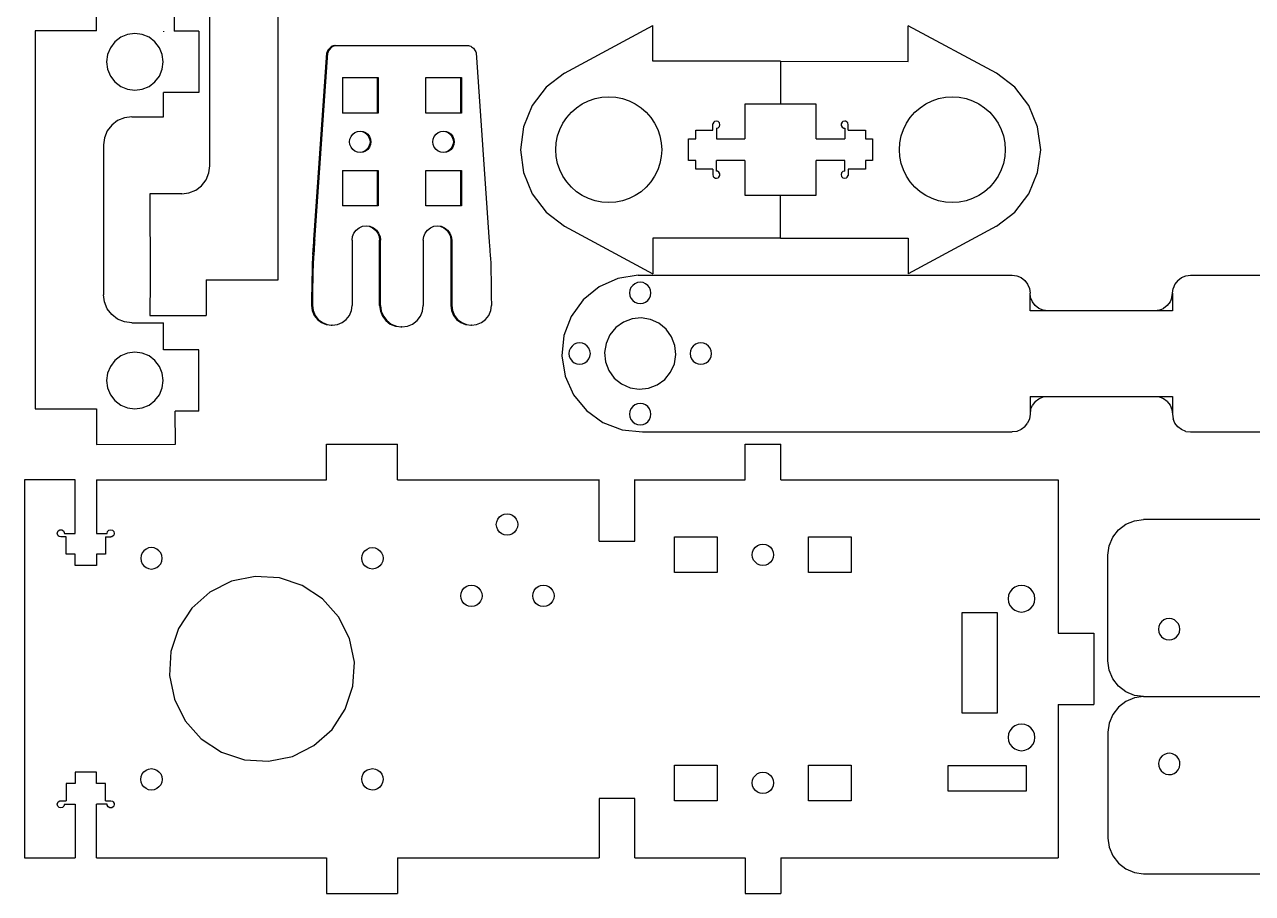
# Model space of a CAD drawing. Extents: x -275 to 319, y -186 to 206.
# Drawn here: x -274.1 to -101.9, y -182.3 to -60.5 of the extents above; entities that cross this region are included whole.
import ezdxf

# ---------------------------------------------------------------- set-up
doc = ezdxf.new("R2010")
doc.units = 0
doc.layers.get('0').update_dxf_attribs({"linetype": 'CONTINUOUS'})

msp = doc.modelspace()

# ---------------------------------------------------------------- linework, layer by layer
for p, q in [((-238.54, -96.25), (-238.55, -43.25)), ((-264.06, -61.34), (-264.06, -56.34)), ((-253.16, -56.34), (-253.16, -61.38)), ((-248.14, -80.25), (-248.15, -59.25)), ((-264.06, -61.34), (-272.66, -61.34)), ((-272.66, -61.34), (-272.66, -114.34)), ((-259.69, -61.84), (-260.65, -62.24)), ((-258.66, -61.71), (-259.69, -61.84)), ((-257.63, -61.84), (-258.66, -61.71)), ((-256.67, -62.24), (-257.63, -61.84)), ((-254.66, -61.38), (-254.66, -61.47)), ((-249.67, -61.38), (-253.16, -61.38)), ((-249.67, -61.38), (-249.67, -69.98)), ((-198.37, -67.27), (-186, -60.6)), ((-186, -65.6), (-186, -60.6)), ((-150.15, -65.61), (-150.15, -60.61)), ((-137.77, -67.27), (-150.15, -60.61)), ((-262.1, -63.7), (-262.5, -64.65)), ((-261.47, -62.87), (-262.1, -63.7)), ((-260.65, -62.24), (-261.47, -62.87)), ((-255.85, -62.87), (-256.67, -62.24)), ((-255.22, -63.7), (-255.85, -62.87)), ((-254.82, -64.65), (-255.22, -63.7)), ((-231.23, -63.65), (-231.55, -63.99)), ((-231.1, -63.65), (-231.42, -63.99)), ((-231.1, -63.57), (-231.23, -63.65)), ((-231.23, -63.65), (-231.1, -63.65)), ((-230.97, -63.5), (-231.1, -63.57)), ((-230.97, -63.57), (-231.1, -63.65)), ((-231.1, -63.57), (-230.97, -63.57)), ((-230.82, -63.45), (-230.97, -63.5)), ((-230.84, -63.5), (-230.97, -63.57)), ((-230.97, -63.5), (-230.84, -63.5)), ((-230.69, -63.45), (-230.84, -63.5)), ((-230.67, -63.41), (-230.82, -63.45)), ((-230.82, -63.45), (-230.69, -63.45)), ((-230.54, -63.41), (-230.69, -63.45)), ((-230.67, -63.41), (-230.54, -63.41)), ((-230.54, -63.41), (-211.85, -63.41)), ((-211.85, -63.41), (-211.7, -63.45)), ((-211.7, -63.45), (-211.55, -63.5)), ((-211.55, -63.5), (-211.42, -63.57)), ((-211.42, -63.57), (-211.29, -63.65)), ((-211.29, -63.65), (-211.17, -63.75)), ((-262.5, -64.65), (-262.63, -65.68)), ((-254.68, -65.68), (-254.82, -64.65)), ((-233.54, -90.66), (-231.73, -64.41)), ((-233.41, -90.66), (-231.6, -64.41)), ((-231.68, -64.27), (-231.73, -64.41)), ((-231.73, -64.41), (-231.6, -64.41)), ((-231.62, -64.12), (-231.68, -64.27)), ((-231.68, -64.27), (-231.55, -64.27)), ((-231.55, -63.99), (-231.62, -64.12)), ((-231.62, -64.12), (-231.49, -64.12)), ((-231.55, -64.27), (-231.6, -64.41)), ((-231.55, -63.99), (-231.42, -63.99)), ((-231.49, -64.12), (-231.55, -64.27)), ((-231.42, -63.99), (-231.49, -64.12)), ((-211.17, -63.75), (-210.9, -64.12)), ((-210.9, -64.12), (-210.84, -64.27)), ((-210.84, -64.27), (-210.79, -64.41)), ((-210.79, -64.41), (-208.95, -90.92)), ((-262.63, -65.68), (-262.5, -66.71)), ((-262.5, -66.71), (-262.1, -67.67)), ((-255.22, -67.67), (-254.82, -66.71)), ((-254.82, -66.71), (-254.68, -65.68)), ((-168.07, -65.6), (-186, -65.6)), ((-168.07, -65.6), (-150.15, -65.61)), ((-168.07, -65.6), (-168.07, -71.6)), ((-262.1, -67.67), (-261.47, -68.49)), ((-261.47, -68.49), (-260.65, -69.13)), ((-256.67, -69.13), (-255.85, -68.49)), ((-255.85, -68.49), (-255.22, -67.67)), ((-229.54, -67.9), (-229.54, -72.9)), ((-229.54, -67.9), (-224.67, -67.9)), ((-224.67, -67.9), (-224.67, -72.9)), ((-224.67, -67.9), (-224.54, -67.9)), ((-224.54, -67.9), (-224.54, -72.9)), ((-217.85, -72.9), (-217.85, -67.9)), ((-217.85, -67.9), (-212.98, -67.9)), ((-212.98, -67.9), (-212.98, -72.9)), ((-212.98, -67.9), (-212.85, -67.9)), ((-212.85, -67.9), (-212.85, -72.9)), ((-198.37, -67.27), (-200.94, -69.24)), ((-135.2, -69.24), (-137.77, -67.27)), ((-260.65, -69.13), (-259.69, -69.52)), ((-259.69, -69.52), (-258.66, -69.66)), ((-258.66, -69.66), (-257.63, -69.52)), ((-257.63, -69.52), (-256.67, -69.13)), ((-254.66, -73.39), (-254.66, -69.98)), ((-249.67, -69.98), (-254.66, -69.98)), ((-200.94, -69.24), (-202.91, -71.8)), ((-193.14, -70.64), (-192.17, -70.58)), ((-192.17, -70.58), (-191.2, -70.64)), ((-144.94, -70.64), (-143.97, -70.58)), ((-143.97, -70.58), (-143, -70.64)), ((-133.23, -71.8), (-135.2, -69.24)), ((-202.91, -71.8), (-204.15, -74.8)), ((-197.42, -72.75), (-196.69, -72.11)), ((-196.69, -72.11), (-195.89, -71.57)), ((-195.89, -71.57), (-195.02, -71.14)), ((-195.02, -71.14), (-194.1, -70.83)), ((-194.1, -70.83), (-193.14, -70.64)), ((-191.2, -70.64), (-190.25, -70.83)), ((-190.25, -70.83), (-189.33, -71.14)), ((-189.33, -71.14), (-188.46, -71.57)), ((-188.46, -71.57), (-187.65, -72.11)), ((-187.65, -72.11), (-186.92, -72.75)), ((-173.07, -71.6), (-173.07, -76.5)), ((-168.07, -71.6), (-173.07, -71.6)), ((-163.07, -71.6), (-168.07, -71.6)), ((-163.07, -76.5), (-163.07, -71.6)), ((-149.22, -72.75), (-148.49, -72.11)), ((-148.49, -72.11), (-147.69, -71.57)), ((-147.69, -71.57), (-146.82, -71.14)), ((-146.82, -71.14), (-145.9, -70.83)), ((-145.9, -70.83), (-144.94, -70.64)), ((-143, -70.64), (-142.05, -70.83)), ((-142.05, -70.83), (-141.13, -71.14)), ((-141.13, -71.14), (-140.26, -71.57)), ((-140.26, -71.57), (-139.45, -72.11)), ((-139.45, -72.11), (-138.72, -72.75)), ((-132, -74.8), (-133.23, -71.8)), ((-261.09, -73.92), (-261.9, -74.55)), ((-260.13, -73.52), (-261.09, -73.92)), ((-259.11, -73.39), (-260.13, -73.52)), ((-259.11, -73.39), (-254.66, -73.39)), ((-224.67, -72.9), (-229.54, -72.9)), ((-224.54, -72.9), (-224.67, -72.9)), ((-212.98, -72.9), (-217.85, -72.9)), ((-212.85, -72.9), (-212.98, -72.9)), ((-198.61, -74.29), (-198.07, -73.48)), ((-198.07, -73.48), (-197.42, -72.75)), ((-186.92, -72.75), (-186.28, -73.48)), ((-186.28, -73.48), (-185.74, -74.29)), ((-177.32, -74.07), (-177.43, -74.15)), ((-177.07, -74), (-177.32, -74.07)), ((-176.82, -74.07), (-177.07, -74)), ((-176.64, -74.25), (-176.82, -74.07)), ((-159.32, -74.07), (-159.43, -74.15)), ((-159.07, -74), (-159.32, -74.07)), ((-158.94, -74.02), (-159.07, -74)), ((-158.72, -74.15), (-158.94, -74.02)), ((-150.41, -74.29), (-149.87, -73.48)), ((-149.87, -73.48), (-149.22, -72.75)), ((-138.72, -72.75), (-138.08, -73.48)), ((-138.08, -73.48), (-137.54, -74.29)), ((-262.53, -75.36), (-262.93, -76.32)), ((-261.9, -74.55), (-262.53, -75.36)), ((-228.1, -75.84), (-227.79, -75.6)), ((-227.79, -75.6), (-227.43, -75.45)), ((-227.43, -75.45), (-227.04, -75.4)), ((-227.04, -75.4), (-226.79, -75.45)), ((-226.79, -75.45), (-226.42, -75.6)), ((-226.79, -75.45), (-226.65, -75.45)), ((-226.65, -75.45), (-226.29, -75.6)), ((-226.42, -75.6), (-226.11, -75.84)), ((-226.29, -75.6), (-225.98, -75.84)), ((-216.41, -75.84), (-216.1, -75.6)), ((-216.1, -75.6), (-215.73, -75.45)), ((-215.73, -75.45), (-215.35, -75.4)), ((-215.35, -75.4), (-215.09, -75.45)), ((-215.09, -75.45), (-214.73, -75.6)), ((-215.09, -75.45), (-214.96, -75.45)), ((-214.96, -75.45), (-214.6, -75.6)), ((-214.73, -75.6), (-214.42, -75.84)), ((-214.6, -75.6), (-214.29, -75.84)), ((-204.15, -74.8), (-204.57, -78)), ((-199.35, -76.08), (-199.03, -75.16)), ((-199.03, -75.16), (-198.61, -74.29)), ((-185.74, -74.29), (-185.31, -75.16)), ((-185.31, -75.16), (-185, -76.08)), ((-179.97, -75.25), (-177.57, -75.25)), ((-179.97, -76.5), (-179.97, -75.25)), ((-177.57, -75.25), (-177.56, -74.38)), ((-177.43, -74.15), (-177.56, -74.38)), ((-177.07, -75), (-176.82, -74.94)), ((-177.07, -75), (-177.07, -76.5)), ((-176.82, -74.94), (-176.64, -74.75)), ((-176.57, -74.5), (-176.64, -74.25)), ((-176.64, -74.75), (-176.57, -74.5)), ((-159.43, -74.15), (-159.56, -74.38)), ((-159.56, -74.38), (-159.56, -74.63)), ((-159.56, -74.63), (-159.43, -74.86)), ((-159.43, -74.86), (-159.2, -74.99)), ((-159.2, -74.99), (-159.07, -75)), ((-159.07, -75), (-159.07, -76.5)), ((-158.64, -74.25), (-158.72, -74.15)), ((-158.57, -74.5), (-158.64, -74.25)), ((-158.57, -75.25), (-158.57, -74.5)), ((-158.57, -75.25), (-156.17, -75.25)), ((-156.17, -75.25), (-156.17, -76.5)), ((-151.15, -76.08), (-150.83, -75.16)), ((-150.83, -75.16), (-150.41, -74.29)), ((-137.54, -74.29), (-137.11, -75.16)), ((-137.11, -75.16), (-136.8, -76.08)), ((-131.57, -78), (-132, -74.8)), ((-262.93, -76.32), (-263.06, -77.34)), ((-263.06, -77.34), (-263.06, -98.34)), ((-228.54, -76.9), (-228.49, -76.51)), ((-228.49, -77.29), (-228.54, -76.9)), ((-228.49, -76.51), (-228.34, -76.15)), ((-228.34, -77.65), (-228.49, -77.29)), ((-228.34, -76.15), (-228.1, -75.84)), ((-226.11, -75.84), (-225.87, -76.15)), ((-225.98, -75.84), (-225.74, -76.15)), ((-225.87, -76.15), (-225.73, -76.51)), ((-225.73, -77.29), (-225.87, -77.65)), ((-225.74, -76.15), (-225.59, -76.51)), ((-225.59, -77.29), (-225.74, -77.65)), ((-225.73, -76.51), (-225.67, -76.9)), ((-225.67, -76.9), (-225.73, -77.29)), ((-225.59, -76.51), (-225.54, -76.9)), ((-225.54, -76.9), (-225.59, -77.29)), ((-216.85, -76.9), (-216.8, -76.51)), ((-216.8, -77.29), (-216.85, -76.9)), ((-216.8, -76.51), (-216.65, -76.15)), ((-216.65, -77.65), (-216.8, -77.29)), ((-216.65, -76.15), (-216.41, -75.84)), ((-214.42, -75.84), (-214.18, -76.15)), ((-214.29, -75.84), (-214.05, -76.15)), ((-214.18, -76.15), (-214.03, -76.51)), ((-214.03, -77.29), (-214.18, -77.65)), ((-214.05, -76.15), (-213.9, -76.51)), ((-213.9, -77.29), (-214.05, -77.65)), ((-214.03, -76.51), (-213.98, -76.9)), ((-213.98, -76.9), (-214.03, -77.29)), ((-213.9, -76.51), (-213.85, -76.9)), ((-213.85, -76.9), (-213.9, -77.29)), ((-199.6, -78), (-199.54, -77.04)), ((-199.54, -77.04), (-199.35, -76.08)), ((-185, -76.08), (-184.81, -77.04)), ((-184.81, -77.04), (-184.75, -78)), ((-180.97, -76.5), (-179.97, -76.5)), ((-180.97, -79.5), (-180.97, -76.5)), ((-177.07, -76.5), (-173.07, -76.5)), ((-163.07, -76.5), (-159.07, -76.5)), ((-156.17, -76.5), (-155.17, -76.5)), ((-155.17, -76.5), (-155.17, -79.5)), ((-151.4, -78), (-151.34, -77.04)), ((-151.34, -77.04), (-151.15, -76.08)), ((-136.8, -76.08), (-136.61, -77.04)), ((-136.61, -77.04), (-136.55, -78)), ((-228.1, -77.96), (-228.34, -77.65)), ((-227.79, -78.2), (-228.1, -77.96)), ((-227.43, -78.35), (-227.79, -78.2)), ((-227.04, -78.4), (-227.43, -78.35)), ((-226.79, -78.35), (-227.04, -78.4)), ((-226.42, -78.2), (-226.79, -78.35)), ((-226.65, -78.35), (-226.79, -78.35)), ((-226.29, -78.2), (-226.65, -78.35)), ((-226.11, -77.96), (-226.42, -78.2)), ((-225.98, -77.96), (-226.29, -78.2)), ((-225.87, -77.65), (-226.11, -77.96)), ((-225.74, -77.65), (-225.98, -77.96)), ((-216.41, -77.96), (-216.65, -77.65)), ((-216.1, -78.2), (-216.41, -77.96)), ((-215.73, -78.35), (-216.1, -78.2)), ((-215.35, -78.4), (-215.73, -78.35)), ((-215.09, -78.35), (-215.35, -78.4)), ((-214.73, -78.2), (-215.09, -78.35)), ((-214.96, -78.35), (-215.09, -78.35)), ((-214.6, -78.2), (-214.96, -78.35)), ((-214.42, -77.96), (-214.73, -78.2)), ((-214.29, -77.96), (-214.6, -78.2)), ((-214.18, -77.65), (-214.42, -77.96)), ((-214.05, -77.65), (-214.29, -77.96)), ((-204.57, -78), (-204.15, -81.21)), ((-199.54, -78.97), (-199.6, -78)), ((-199.35, -79.93), (-199.54, -78.97)), ((-184.81, -78.97), (-185, -79.93)), ((-184.75, -78), (-184.81, -78.97)), ((-151.34, -78.97), (-151.4, -78)), ((-151.15, -79.93), (-151.34, -78.97)), ((-136.61, -78.97), (-136.8, -79.93)), ((-136.55, -78), (-136.61, -78.97)), ((-132, -81.21), (-131.57, -78)), ((-248.28, -81.27), (-248.14, -80.25)), ((-229.54, -80.9), (-229.54, -85.9)), ((-229.54, -80.9), (-224.67, -80.9)), ((-224.67, -80.9), (-224.67, -85.9)), ((-224.67, -80.9), (-224.54, -80.9)), ((-224.54, -80.9), (-224.54, -85.9)), ((-217.85, -85.9), (-217.85, -80.9)), ((-217.85, -80.9), (-212.98, -80.9)), ((-212.98, -80.9), (-212.98, -85.9)), ((-212.98, -80.9), (-212.85, -80.9)), ((-212.85, -80.9), (-212.85, -85.9)), ((-199.03, -80.85), (-199.35, -79.93)), ((-198.61, -81.72), (-199.03, -80.85)), ((-185.31, -80.85), (-185.74, -81.72)), ((-185, -79.93), (-185.31, -80.85)), ((-179.97, -79.5), (-180.97, -79.5)), ((-179.97, -80.75), (-179.97, -79.5)), ((-177.57, -80.75), (-179.97, -80.75)), ((-177.57, -80.75), (-177.57, -81.5)), ((-173.07, -79.5), (-177.07, -79.5)), ((-177.07, -81), (-177.07, -79.5)), ((-173.07, -79.5), (-173.07, -84.4)), ((-163.07, -84.4), (-163.07, -79.5)), ((-159.07, -79.5), (-163.07, -79.5)), ((-159.07, -81), (-159.07, -79.5)), ((-158.57, -80.75), (-158.59, -81.63)), ((-156.17, -80.75), (-158.57, -80.75)), ((-155.17, -79.5), (-156.17, -79.5)), ((-156.17, -79.5), (-156.17, -80.75)), ((-150.83, -80.85), (-151.15, -79.93)), ((-150.41, -81.72), (-150.83, -80.85)), ((-137.11, -80.85), (-137.54, -81.72)), ((-136.8, -79.93), (-137.11, -80.85)), ((-249.3, -83.05), (-248.67, -82.23)), ((-248.67, -82.23), (-248.28, -81.27)), ((-204.15, -81.21), (-202.91, -84.2)), ((-198.07, -82.53), (-198.61, -81.72)), ((-197.42, -83.26), (-198.07, -82.53)), ((-186.28, -82.53), (-186.92, -83.26)), ((-185.74, -81.72), (-186.28, -82.53)), ((-177.57, -81.5), (-177.51, -81.75)), ((-177.51, -81.75), (-177.43, -81.86)), ((-177.43, -81.86), (-177.2, -81.99)), ((-177.2, -81.99), (-177.07, -82)), ((-176.94, -81.02), (-177.07, -81)), ((-177.07, -82), (-176.82, -81.94)), ((-176.72, -81.15), (-176.94, -81.02)), ((-176.82, -81.94), (-176.72, -81.86)), ((-176.59, -81.38), (-176.72, -81.15)), ((-176.72, -81.86), (-176.59, -81.63)), ((-176.59, -81.63), (-176.59, -81.38)), ((-159.51, -81.25), (-159.57, -81.5)), ((-159.57, -81.5), (-159.51, -81.75)), ((-159.32, -81.07), (-159.51, -81.25)), ((-159.51, -81.75), (-159.32, -81.94)), ((-159.07, -81), (-159.32, -81.07)), ((-159.32, -81.94), (-159.07, -82)), ((-159.07, -82), (-158.82, -81.94)), ((-158.82, -81.94), (-158.72, -81.86)), ((-158.72, -81.86), (-158.59, -81.63)), ((-149.87, -82.53), (-150.41, -81.72)), ((-149.22, -83.26), (-149.87, -82.53)), ((-138.08, -82.53), (-138.72, -83.26)), ((-137.54, -81.72), (-138.08, -82.53)), ((-133.23, -84.2), (-132, -81.21)), ((-252.09, -84.2), (-256.55, -84.2)), ((-256.55, -84.2), (-256.54, -96.2)), ((-252.09, -84.2), (-251.07, -84.07)), ((-251.07, -84.07), (-250.12, -83.67)), ((-250.12, -83.67), (-249.3, -83.05)), ((-202.91, -84.2), (-200.94, -86.77)), ((-196.69, -83.9), (-197.42, -83.26)), ((-195.89, -84.44), (-196.69, -83.9)), ((-187.65, -83.9), (-188.46, -84.44)), ((-186.92, -83.26), (-187.65, -83.9)), ((-173.07, -84.4), (-168.07, -84.4)), ((-168.07, -90.4), (-168.07, -84.4)), ((-168.07, -84.4), (-163.07, -84.4)), ((-148.49, -83.9), (-149.22, -83.26)), ((-147.69, -84.44), (-148.49, -83.9)), ((-139.45, -83.9), (-140.26, -84.44)), ((-138.72, -83.26), (-139.45, -83.9)), ((-135.2, -86.77), (-133.23, -84.2)), ((-224.67, -85.9), (-229.54, -85.9)), ((-224.54, -85.9), (-224.67, -85.9)), ((-212.98, -85.9), (-217.85, -85.9)), ((-212.85, -85.9), (-212.98, -85.9)), ((-195.02, -84.87), (-195.89, -84.44)), ((-194.1, -85.18), (-195.02, -84.87)), ((-193.14, -85.37), (-194.1, -85.18)), ((-192.17, -85.43), (-193.14, -85.37)), ((-191.2, -85.37), (-192.17, -85.43)), ((-190.25, -85.18), (-191.2, -85.37)), ((-189.33, -84.87), (-190.25, -85.18)), ((-188.46, -84.44), (-189.33, -84.87)), ((-146.82, -84.87), (-147.69, -84.44)), ((-145.9, -85.18), (-146.82, -84.87)), ((-144.94, -85.37), (-145.9, -85.18)), ((-143.97, -85.43), (-144.94, -85.37)), ((-143, -85.37), (-143.97, -85.43)), ((-142.05, -85.18), (-143, -85.37)), ((-141.13, -84.87), (-142.05, -85.18)), ((-140.26, -84.44), (-141.13, -84.87)), ((-200.94, -86.77), (-198.37, -88.74)), ((-137.77, -88.74), (-135.2, -86.77)), ((-227.93, -89.69), (-227.61, -89.27)), ((-227.61, -89.27), (-227.19, -88.95)), ((-227.19, -88.95), (-226.71, -88.75)), ((-226.71, -88.75), (-226.19, -88.69)), ((-226.19, -88.69), (-225.81, -88.75)), ((-225.81, -88.75), (-225.32, -88.95)), ((-225.81, -88.75), (-225.68, -88.75)), ((-225.68, -88.75), (-225.19, -88.95)), ((-225.32, -88.95), (-224.91, -89.27)), ((-225.19, -88.95), (-224.78, -89.27)), ((-224.91, -89.27), (-224.59, -89.69)), ((-224.78, -89.27), (-224.46, -89.69)), ((-217.93, -89.69), (-217.61, -89.27)), ((-217.61, -89.27), (-217.2, -88.95)), ((-217.2, -88.95), (-216.71, -88.75)), ((-216.71, -88.75), (-216.2, -88.69)), ((-216.2, -88.69), (-215.81, -88.75)), ((-215.81, -88.75), (-215.33, -88.95)), ((-215.81, -88.75), (-215.68, -88.75)), ((-215.68, -88.75), (-215.2, -88.95)), ((-215.33, -88.95), (-214.91, -89.27)), ((-215.2, -88.95), (-214.78, -89.27)), ((-214.91, -89.27), (-214.6, -89.69)), ((-214.78, -89.27), (-214.47, -89.69)), ((-198.37, -88.74), (-186, -95.4)), ((-137.77, -88.74), (-150.15, -95.41)), ((-233.66, -92.04), (-233.57, -90.92)), ((-233.57, -90.92), (-233.54, -90.66)), ((-233.54, -90.66), (-233.41, -90.66)), ((-233.44, -90.92), (-233.53, -92.04)), ((-233.41, -90.66), (-233.44, -90.92)), ((-228.19, -90.69), (-228.12, -90.17)), ((-228.19, -90.69), (-228.19, -99.86)), ((-228.12, -90.17), (-227.93, -89.69)), ((-224.59, -89.69), (-224.39, -90.17)), ((-224.46, -89.69), (-224.26, -90.17)), ((-224.39, -90.17), (-224.32, -90.69)), ((-224.32, -99.86), (-224.32, -90.69)), ((-224.19, -90.69), (-224.32, -90.69)), ((-224.26, -90.17), (-224.19, -90.69)), ((-224.19, -99.86), (-224.19, -90.69)), ((-218.2, -90.69), (-218.13, -90.17)), ((-218.2, -90.69), (-218.2, -99.86)), ((-218.13, -90.17), (-217.93, -89.69)), ((-214.6, -89.69), (-214.4, -90.17)), ((-214.47, -89.69), (-214.27, -90.17)), ((-214.4, -90.17), (-214.33, -90.69)), ((-214.33, -90.69), (-214.33, -99.86)), ((-214.2, -90.69), (-214.33, -90.69)), ((-214.27, -90.17), (-214.2, -90.69)), ((-214.2, -90.69), (-214.2, -99.86)), ((-208.95, -90.92), (-208.86, -92.04)), ((-168.07, -90.4), (-186, -90.4)), ((-186, -90.4), (-186, -95.4)), ((-168.07, -90.4), (-150.15, -90.41)), ((-150.15, -90.41), (-150.15, -95.41)), ((-233.68, -92.72), (-233.73, -93.1)), ((-233.68, -92.72), (-233.66, -92.04)), ((-233.55, -92.72), (-233.68, -92.72)), ((-233.55, -92.72), (-233.6, -93.1)), ((-233.53, -92.04), (-233.55, -92.72)), ((-208.86, -92.04), (-208.81, -92.97)), ((-208.81, -92.97), (-208.79, -93.1)), ((-233.78, -94.13), (-233.81, -95.16)), ((-233.73, -93.1), (-233.78, -94.13)), ((-233.65, -94.13), (-233.68, -95.16)), ((-233.6, -93.1), (-233.65, -94.13)), ((-208.79, -93.1), (-208.74, -94.13)), ((-208.74, -94.13), (-208.71, -95.16)), ((-256.54, -96.25), (-256.55, -101.25)), ((-256.54, -96.2), (-256.54, -96.25)), ((-248.64, -96.25), (-248.65, -101.25)), ((-248.64, -96.25), (-238.54, -96.25)), ((-233.84, -96.23), (-233.85, -97.35)), ((-233.81, -95.16), (-233.84, -96.23)), ((-233.71, -96.23), (-233.72, -97.35)), ((-233.68, -95.16), (-233.71, -96.23)), ((-208.71, -95.16), (-208.68, -96.23)), ((-208.68, -96.23), (-208.67, -97.35)), ((-190.91, -96.06), (-193.53, -97.24)), ((-188.07, -95.61), (-190.91, -96.06)), ((-188.07, -95.61), (-135.57, -95.61)), ((-135.57, -95.61), (-134.93, -95.69)), ((-134.93, -95.69), (-134.32, -95.94)), ((-134.32, -95.94), (-133.81, -96.34)), ((-133.81, -96.34), (-133.41, -96.86)), ((-112.34, -96.34), (-112.74, -96.86)), ((-112.34, -96.34), (-111.82, -95.94)), ((-111.82, -95.94), (-111.22, -95.69)), ((-111.22, -95.69), (-110.57, -95.61)), ((-110.57, -95.61), (-98.07, -95.61)), ((-233.85, -97.35), (-233.86, -98.55)), ((-233.72, -97.35), (-233.73, -98.55)), ((-208.67, -97.35), (-208.66, -98.55)), ((-193.53, -97.24), (-195.76, -99.05)), ((-189.21, -97.71), (-189.26, -98.1)), ((-189.26, -98.1), (-189.21, -98.49)), ((-189.06, -97.35), (-189.21, -97.71)), ((-188.82, -97.04), (-189.06, -97.35)), ((-188.51, -96.8), (-188.82, -97.04)), ((-188.15, -96.65), (-188.51, -96.8)), ((-187.76, -96.6), (-188.15, -96.65)), ((-187.37, -96.65), (-187.76, -96.6)), ((-187.01, -96.8), (-187.37, -96.65)), ((-186.7, -97.04), (-187.01, -96.8)), ((-186.46, -97.35), (-186.7, -97.04)), ((-186.31, -97.71), (-186.46, -97.35)), ((-186.26, -98.1), (-186.31, -97.71)), ((-186.31, -98.49), (-186.26, -98.1)), ((-133.41, -96.86), (-133.16, -97.46)), ((-133.16, -97.46), (-133.07, -98.11)), ((-133.07, -100.61), (-133.07, -98.11)), ((-132.99, -98.75), (-133.07, -98.11)), ((-113.16, -98.75), (-113.07, -98.11)), ((-113.07, -98.11), (-112.99, -97.46)), ((-113.07, -98.11), (-113.07, -100.61)), ((-112.74, -96.86), (-112.99, -97.46)), ((-262.93, -99.36), (-263.06, -98.34)), ((-262.53, -100.31), (-262.93, -99.36)), ((-233.86, -98.55), (-233.87, -99.86)), ((-233.87, -99.86), (-233.78, -100.58)), ((-233.74, -99.86), (-233.87, -99.86)), ((-233.73, -98.55), (-233.74, -99.86)), ((-233.74, -99.86), (-233.65, -100.58)), ((-228.29, -100.58), (-228.19, -99.86)), ((-224.32, -99.86), (-224.22, -100.64)), ((-224.19, -99.86), (-224.32, -99.86)), ((-224.19, -99.86), (-224.09, -100.64)), ((-218.3, -100.64), (-218.2, -99.86)), ((-214.33, -99.86), (-214.23, -100.58)), ((-214.2, -99.86), (-214.33, -99.86)), ((-214.2, -99.86), (-214.1, -100.58)), ((-208.74, -100.58), (-208.65, -99.86)), ((-208.66, -98.55), (-208.65, -99.86)), ((-195.76, -99.05), (-197.44, -101.38)), ((-189.21, -98.49), (-189.06, -98.85)), ((-189.06, -98.85), (-188.82, -99.16)), ((-188.82, -99.16), (-188.51, -99.4)), ((-188.51, -99.4), (-188.15, -99.55)), ((-188.15, -99.55), (-187.76, -99.6)), ((-187.76, -99.6), (-187.37, -99.55)), ((-187.37, -99.55), (-187.01, -99.4)), ((-187.01, -99.4), (-186.7, -99.16)), ((-186.7, -99.16), (-186.46, -98.85)), ((-186.46, -98.85), (-186.31, -98.49)), ((-132.74, -99.36), (-132.99, -98.75)), ((-132.34, -99.87), (-132.74, -99.36)), ((-131.82, -100.27), (-132.34, -99.87)), ((-113.81, -99.87), (-114.32, -100.27)), ((-113.41, -99.36), (-113.81, -99.87)), ((-113.16, -98.75), (-113.41, -99.36)), ((-261.9, -101.13), (-262.53, -100.31)), ((-261.09, -101.76), (-261.9, -101.13)), ((-256.55, -101.25), (-248.65, -101.25)), ((-233.78, -100.58), (-233.5, -101.25)), ((-233.65, -100.58), (-233.37, -101.25)), ((-233.5, -101.25), (-233.06, -101.82)), ((-233.37, -101.25), (-232.93, -101.82)), ((-229.01, -101.82), (-228.56, -101.25)), ((-228.56, -101.25), (-228.29, -100.58)), ((-224.22, -100.64), (-223.92, -101.36)), ((-224.09, -100.64), (-223.79, -101.36)), ((-223.92, -101.36), (-223.45, -101.98)), ((-223.79, -101.36), (-223.32, -101.98)), ((-219.07, -101.98), (-218.6, -101.36)), ((-218.6, -101.36), (-218.3, -100.64)), ((-214.23, -100.58), (-213.96, -101.25)), ((-214.1, -100.58), (-213.83, -101.25)), ((-213.96, -101.25), (-213.52, -101.82)), ((-213.83, -101.25), (-213.39, -101.82)), ((-209.46, -101.82), (-209.02, -101.25)), ((-209.02, -101.25), (-208.74, -100.58)), ((-197.44, -101.38), (-198.46, -104.06)), ((-187.62, -101.6), (-188.91, -101.74)), ((-186.33, -101.81), (-187.62, -101.6)), ((-130.57, -100.61), (-133.07, -100.61)), ((-131.22, -100.52), (-131.82, -100.27)), ((-130.57, -100.61), (-131.22, -100.52)), ((-115.57, -100.61), (-130.57, -100.61)), ((-114.93, -100.52), (-115.57, -100.61)), ((-113.07, -100.61), (-115.57, -100.61)), ((-114.93, -100.52), (-114.32, -100.27)), ((-260.13, -102.15), (-261.09, -101.76)), ((-259.11, -102.29), (-260.13, -102.15)), ((-259.11, -102.29), (-254.66, -102.29)), ((-254.67, -106.08), (-254.66, -102.29)), ((-233.06, -101.82), (-232.48, -102.26)), ((-232.93, -101.82), (-232.35, -102.26)), ((-232.48, -102.26), (-231.82, -102.54)), ((-232.35, -102.26), (-231.68, -102.54)), ((-231.82, -102.54), (-231.68, -102.54)), ((-231.68, -102.54), (-231.1, -102.63)), ((-231.1, -102.63), (-231.03, -102.62)), ((-230.97, -102.63), (-231.03, -102.62)), ((-230.97, -102.63), (-230.25, -102.54)), ((-230.25, -102.54), (-229.58, -102.26)), ((-229.58, -102.26), (-229.01, -101.82)), ((-223.45, -101.98), (-222.83, -102.46)), ((-223.32, -101.98), (-222.69, -102.46)), ((-222.83, -102.46), (-222.1, -102.76)), ((-222.69, -102.46), (-221.97, -102.76)), ((-222.1, -102.76), (-221.97, -102.76)), ((-221.97, -102.76), (-221.33, -102.86)), ((-221.33, -102.86), (-221.26, -102.85)), ((-221.2, -102.86), (-221.26, -102.85)), ((-221.2, -102.86), (-220.42, -102.76)), ((-220.42, -102.76), (-219.7, -102.46)), ((-219.7, -102.46), (-219.07, -101.98)), ((-213.52, -101.82), (-212.94, -102.26)), ((-213.39, -101.82), (-212.81, -102.26)), ((-212.94, -102.26), (-212.27, -102.54)), ((-212.81, -102.26), (-212.14, -102.54)), ((-212.27, -102.54), (-212.14, -102.54)), ((-212.14, -102.54), (-211.55, -102.63)), ((-211.55, -102.63), (-211.49, -102.63)), ((-211.42, -102.63), (-211.49, -102.63)), ((-211.42, -102.63), (-210.71, -102.54)), ((-210.71, -102.54), (-210.04, -102.26)), ((-210.04, -102.26), (-209.46, -101.82)), ((-191.19, -102.96), (-192.02, -103.98)), ((-190.13, -102.2), (-191.19, -102.96)), ((-188.91, -101.74), (-190.13, -102.2)), ((-185.14, -102.34), (-186.33, -101.81)), ((-184.12, -103.17), (-185.14, -102.34)), ((-183.36, -104.23), (-184.12, -103.17)), ((-198.46, -104.06), (-198.76, -106.91)), ((-192.02, -103.98), (-192.55, -105.17)), ((-182.9, -105.45), (-183.36, -104.23)), ((-259.69, -106.54), (-260.65, -106.94)), ((-258.66, -106.41), (-259.69, -106.54)), ((-257.63, -106.54), (-258.66, -106.41)), ((-256.67, -106.94), (-257.63, -106.54)), ((-249.67, -106.08), (-254.67, -106.08)), ((-249.67, -114.68), (-249.67, -106.08)), ((-197.71, -106.21), (-197.76, -106.6)), ((-197.76, -106.6), (-197.71, -106.99)), ((-197.56, -105.85), (-197.71, -106.21)), ((-197.32, -105.54), (-197.56, -105.85)), ((-197.01, -105.3), (-197.32, -105.54)), ((-196.65, -105.15), (-197.01, -105.3)), ((-196.26, -105.1), (-196.65, -105.15)), ((-195.87, -105.15), (-196.26, -105.1)), ((-195.51, -105.3), (-195.87, -105.15)), ((-195.2, -105.54), (-195.51, -105.3)), ((-194.96, -105.85), (-195.2, -105.54)), ((-194.81, -106.21), (-194.96, -105.85)), ((-194.76, -106.6), (-194.81, -106.21)), ((-194.81, -106.99), (-194.76, -106.6)), ((-192.55, -105.17), (-192.76, -106.46)), ((-192.76, -106.46), (-192.63, -107.76)), ((-182.97, -108.03), (-182.76, -106.75)), ((-182.76, -106.75), (-182.9, -105.45)), ((-180.71, -106.21), (-180.76, -106.6)), ((-180.76, -106.6), (-180.71, -106.99)), ((-180.56, -105.85), (-180.71, -106.21)), ((-180.32, -105.54), (-180.56, -105.85)), ((-180.01, -105.3), (-180.32, -105.54)), ((-179.65, -105.15), (-180.01, -105.3)), ((-179.26, -105.1), (-179.65, -105.15)), ((-178.87, -105.15), (-179.26, -105.1)), ((-178.51, -105.3), (-178.87, -105.15)), ((-178.2, -105.54), (-178.51, -105.3)), ((-177.96, -105.85), (-178.2, -105.54)), ((-177.81, -106.21), (-177.96, -105.85)), ((-177.76, -106.6), (-177.81, -106.21)), ((-177.81, -106.99), (-177.76, -106.6)), ((-262.1, -108.4), (-262.5, -109.35)), ((-261.47, -107.57), (-262.1, -108.4)), ((-260.65, -106.94), (-261.47, -107.57)), ((-255.85, -107.57), (-256.67, -106.94)), ((-255.22, -108.4), (-255.85, -107.57)), ((-254.82, -109.35), (-255.22, -108.4)), ((-198.76, -106.91), (-198.3, -109.75)), ((-197.71, -106.99), (-197.56, -107.35)), ((-197.56, -107.35), (-197.32, -107.66)), ((-197.32, -107.66), (-197.01, -107.9)), ((-197.01, -107.9), (-196.65, -108.05)), ((-196.65, -108.05), (-196.26, -108.1)), ((-196.26, -108.1), (-195.87, -108.05)), ((-195.87, -108.05), (-195.51, -107.9)), ((-195.51, -107.9), (-195.2, -107.66)), ((-195.2, -107.66), (-194.96, -107.35)), ((-194.96, -107.35), (-194.81, -106.99)), ((-192.63, -107.76), (-192.16, -108.97)), ((-183.5, -109.22), (-182.97, -108.03)), ((-180.71, -106.99), (-180.56, -107.35)), ((-180.56, -107.35), (-180.32, -107.66)), ((-180.32, -107.66), (-180.01, -107.9)), ((-180.01, -107.9), (-179.65, -108.05)), ((-179.65, -108.05), (-179.26, -108.1)), ((-179.26, -108.1), (-178.87, -108.05)), ((-178.87, -108.05), (-178.51, -107.9)), ((-178.51, -107.9), (-178.2, -107.66)), ((-178.2, -107.66), (-177.96, -107.35)), ((-177.96, -107.35), (-177.81, -106.99)), ((-262.5, -109.35), (-262.63, -110.38)), ((-254.68, -110.38), (-254.82, -109.35)), ((-198.3, -109.75), (-197.13, -112.37)), ((-192.16, -108.97), (-191.4, -110.03)), ((-191.4, -110.03), (-190.38, -110.86)), ((-185.39, -111), (-184.33, -110.24)), ((-184.33, -110.24), (-183.5, -109.22)), ((-262.63, -110.38), (-262.5, -111.41)), ((-262.5, -111.41), (-262.1, -112.37)), ((-255.22, -112.37), (-254.82, -111.41)), ((-254.82, -111.41), (-254.68, -110.38)), ((-190.38, -110.86), (-189.19, -111.39)), ((-189.19, -111.39), (-187.91, -111.6)), ((-187.91, -111.6), (-186.61, -111.47)), ((-186.61, -111.47), (-185.39, -111)), ((-262.1, -112.37), (-261.47, -113.19)), ((-261.47, -113.19), (-260.65, -113.83)), ((-256.67, -113.83), (-255.85, -113.19)), ((-255.85, -113.19), (-255.22, -112.37)), ((-197.13, -112.37), (-195.31, -114.6)), ((-188.15, -113.65), (-188.51, -113.8)), ((-187.76, -113.6), (-188.15, -113.65)), ((-187.37, -113.65), (-187.76, -113.6)), ((-187.01, -113.8), (-187.37, -113.65)), ((-133.07, -112.6), (-130.57, -112.6)), ((-133.07, -112.6), (-133.07, -115.1)), ((-132.34, -113.33), (-132.74, -113.85)), ((-132.34, -113.33), (-131.82, -112.93)), ((-131.82, -112.93), (-131.22, -112.68)), ((-131.22, -112.68), (-130.57, -112.6)), ((-130.57, -112.6), (-115.57, -112.6)), ((-115.57, -112.6), (-114.93, -112.68)), ((-115.57, -112.6), (-113.07, -112.6)), ((-114.32, -112.93), (-114.93, -112.68)), ((-113.81, -113.33), (-114.32, -112.93)), ((-113.81, -113.33), (-113.41, -113.85)), ((-113.07, -112.6), (-113.07, -115.1)), ((-272.66, -114.34), (-264.06, -114.34)), ((-264.06, -114.34), (-264.06, -119.34)), ((-260.65, -113.83), (-259.69, -114.22)), ((-259.69, -114.22), (-258.66, -114.36)), ((-258.66, -114.36), (-257.63, -114.22)), ((-257.63, -114.22), (-256.67, -113.83)), ((-249.67, -114.68), (-252.99, -114.68)), ((-252.98, -119.33), (-252.99, -114.68)), ((-195.31, -114.6), (-192.99, -116.28)), ((-189.21, -114.71), (-189.26, -115.1)), ((-189.26, -115.1), (-189.21, -115.49)), ((-189.06, -114.35), (-189.21, -114.71)), ((-188.82, -114.04), (-189.06, -114.35)), ((-188.51, -113.8), (-188.82, -114.04)), ((-186.7, -114.04), (-187.01, -113.8)), ((-186.46, -114.35), (-186.7, -114.04)), ((-186.31, -114.71), (-186.46, -114.35)), ((-186.26, -115.1), (-186.31, -114.71)), ((-186.31, -115.49), (-186.26, -115.1)), ((-133.07, -115.1), (-133.16, -115.74)), ((-132.99, -114.45), (-133.07, -115.1)), ((-132.99, -114.45), (-132.74, -113.85)), ((-113.41, -113.85), (-113.16, -114.45)), ((-113.16, -114.45), (-113.07, -115.1)), ((-113.07, -115.1), (-112.99, -115.74)), ((-192.99, -116.28), (-190.3, -117.3)), ((-189.21, -115.49), (-189.06, -115.85)), ((-189.06, -115.85), (-188.82, -116.16)), ((-188.82, -116.16), (-188.51, -116.4)), ((-188.51, -116.4), (-188.15, -116.55)), ((-188.15, -116.55), (-187.76, -116.6)), ((-187.76, -116.6), (-187.37, -116.55)), ((-187.37, -116.55), (-187.01, -116.4)), ((-187.01, -116.4), (-186.7, -116.16)), ((-186.7, -116.16), (-186.46, -115.85)), ((-186.46, -115.85), (-186.31, -115.49)), ((-133.81, -116.86), (-134.32, -117.26)), ((-133.81, -116.86), (-133.41, -116.35)), ((-133.16, -115.74), (-133.41, -116.35)), ((-112.74, -116.35), (-112.99, -115.74)), ((-112.34, -116.86), (-112.74, -116.35)), ((-111.82, -117.26), (-112.34, -116.86)), ((-190.3, -117.3), (-187.45, -117.6)), ((-187.45, -117.6), (-135.57, -117.6)), ((-134.93, -117.51), (-135.57, -117.6)), ((-134.32, -117.26), (-134.93, -117.51)), ((-111.22, -117.51), (-111.82, -117.26)), ((-111.22, -117.51), (-110.57, -117.6)), ((-110.57, -117.6), (-97.45, -117.6)), ((-264.06, -119.34), (-252.98, -119.33)), ((-231.8, -119.32), (-221.8, -119.32)), ((-231.8, -124.32), (-231.8, -119.32)), ((-221.8, -124.32), (-221.8, -119.32)), ((-173.05, -119.32), (-168.05, -119.32)), ((-173.05, -124.32), (-173.05, -119.32)), ((-168.05, -124.32), (-168.05, -119.32)), ((-274.14, -124.32), (-274.14, -177.32)), ((-267.05, -124.32), (-274.14, -124.32)), ((-267.05, -131.82), (-267.05, -124.32)), ((-264.05, -124.32), (-264.05, -131.82)), ((-264.05, -124.32), (-231.8, -124.32)), ((-221.8, -124.32), (-193.52, -124.32)), ((-193.52, -124.32), (-193.52, -124.28)), ((-193.52, -132.92), (-193.52, -124.32)), ((-188.52, -124.32), (-188.52, -124.28)), ((-188.52, -132.92), (-188.52, -124.32)), ((-188.52, -124.32), (-173.05, -124.32)), ((-168.05, -124.32), (-129.14, -124.32)), ((-129.14, -124.32), (-129.14, -145.82)), ((-207.2, -129.28), (-206.84, -129.13)), ((-206.84, -129.13), (-206.45, -129.08)), ((-206.45, -129.08), (-206.06, -129.13)), ((-206.06, -129.13), (-205.7, -129.28)), ((-207.95, -130.58), (-207.9, -130.19)), ((-207.9, -130.97), (-207.95, -130.58)), ((-207.9, -130.19), (-207.75, -129.83)), ((-207.75, -129.83), (-207.51, -129.52)), ((-207.51, -129.52), (-207.2, -129.28)), ((-205.7, -129.28), (-205.39, -129.52)), ((-205.39, -129.52), (-205.15, -129.83)), ((-205.15, -129.83), (-205, -130.19)), ((-205, -130.19), (-204.95, -130.58)), ((-204.95, -130.58), (-205, -130.97)), ((-120.67, -131.34), (-119.64, -130.54)), ((-119.64, -130.54), (-118.43, -130.04)), ((-118.43, -130.04), (-117.14, -129.87)), ((-51.62, -129.87), (-117.14, -129.87)), ((-269.55, -131.82), (-269.49, -131.57)), ((-269.54, -131.95), (-269.55, -131.82)), ((-269.41, -132.18), (-269.54, -131.95)), ((-269.49, -131.57), (-269.41, -131.47)), ((-269.41, -131.47), (-269.18, -131.34)), ((-269.3, -132.26), (-269.41, -132.18)), ((-269.05, -132.32), (-269.3, -132.26)), ((-269.18, -131.34), (-268.92, -131.34)), ((-268.3, -132.32), (-269.05, -132.32)), ((-268.92, -131.34), (-268.7, -131.47)), ((-268.7, -131.47), (-268.57, -131.69)), ((-268.57, -131.69), (-268.55, -131.82)), ((-268.55, -131.82), (-267.05, -131.82)), ((-268.3, -134.72), (-268.3, -132.32)), ((-264.05, -131.82), (-262.55, -131.82)), ((-262.8, -132.32), (-262.8, -134.72)), ((-262.8, -132.32), (-262.05, -132.32)), ((-262.55, -131.82), (-262.49, -131.57)), ((-262.49, -131.57), (-262.3, -131.39)), ((-262.3, -131.39), (-262.05, -131.32)), ((-262.05, -131.32), (-261.8, -131.39)), ((-261.92, -132.31), (-262.05, -132.32)), ((-261.7, -132.18), (-261.92, -132.31)), ((-261.8, -131.39), (-261.62, -131.57)), ((-261.62, -132.07), (-261.7, -132.18)), ((-261.62, -131.57), (-261.55, -131.82)), ((-261.55, -131.82), (-261.62, -132.07)), ((-207.75, -131.33), (-207.9, -130.97)), ((-207.51, -131.64), (-207.75, -131.33)), ((-207.2, -131.88), (-207.51, -131.64)), ((-206.84, -132.03), (-207.2, -131.88)), ((-206.45, -132.08), (-206.84, -132.03)), ((-206.06, -132.03), (-206.45, -132.08)), ((-205.7, -131.88), (-206.06, -132.03)), ((-205.39, -131.64), (-205.7, -131.88)), ((-205.15, -131.33), (-205.39, -131.64)), ((-205, -130.97), (-205.15, -131.33)), ((-182.95, -137.32), (-182.95, -132.32)), ((-182.95, -132.32), (-176.95, -132.32)), ((-176.95, -132.32), (-176.95, -137.32)), ((-164.15, -137.32), (-164.15, -132.32)), ((-164.15, -132.32), (-158.15, -132.32)), ((-158.15, -132.32), (-158.15, -137.32)), ((-121.97, -133.58), (-121.47, -132.37)), ((-121.47, -132.37), (-120.67, -131.34)), ((-257.4, -134.26), (-257.64, -134.57)), ((-257.09, -134.02), (-257.4, -134.26)), ((-256.73, -133.87), (-257.09, -134.02)), ((-256.34, -133.82), (-256.73, -133.87)), ((-255.95, -133.87), (-256.34, -133.82)), ((-255.59, -134.02), (-255.95, -133.87)), ((-255.28, -134.26), (-255.59, -134.02)), ((-255.04, -134.57), (-255.28, -134.26)), ((-226.64, -134.57), (-226.4, -134.26)), ((-226.4, -134.26), (-226.09, -134.02)), ((-226.09, -134.02), (-225.73, -133.87)), ((-225.73, -133.87), (-225.34, -133.82)), ((-225.34, -133.82), (-224.95, -133.87)), ((-224.95, -133.87), (-224.59, -134.02)), ((-224.59, -134.02), (-224.28, -134.26)), ((-224.28, -134.26), (-224.04, -134.57)), ((-193.52, -132.92), (-188.52, -132.92)), ((-172, -134.44), (-171.85, -134.07)), ((-171.85, -134.07), (-171.61, -133.76)), ((-171.61, -133.76), (-171.3, -133.52)), ((-171.3, -133.52), (-170.94, -133.37)), ((-170.94, -133.37), (-170.55, -133.32)), ((-170.55, -133.32), (-170.16, -133.37)), ((-170.16, -133.37), (-169.8, -133.52)), ((-169.8, -133.52), (-169.49, -133.76)), ((-169.49, -133.76), (-169.25, -134.07)), ((-169.25, -134.07), (-169.1, -134.44)), ((-122.14, -134.87), (-121.97, -133.58)), ((-267.05, -134.72), (-268.3, -134.72)), ((-267.05, -136.32), (-267.05, -134.72)), ((-262.8, -134.72), (-264.05, -134.72)), ((-264.05, -134.72), (-264.05, -136.32)), ((-257.79, -134.94), (-257.84, -135.32)), ((-257.84, -135.32), (-257.79, -135.71)), ((-257.64, -134.57), (-257.79, -134.94)), ((-257.79, -135.71), (-257.64, -136.07)), ((-257.64, -136.07), (-257.4, -136.38)), ((-255.28, -136.38), (-255.04, -136.07)), ((-254.89, -134.94), (-255.04, -134.57)), ((-255.04, -136.07), (-254.89, -135.71)), ((-254.84, -135.32), (-254.89, -134.94)), ((-254.89, -135.71), (-254.84, -135.32)), ((-226.84, -135.32), (-226.79, -134.94)), ((-226.79, -135.71), (-226.84, -135.32)), ((-226.79, -134.94), (-226.64, -134.57)), ((-226.64, -136.07), (-226.79, -135.71)), ((-226.4, -136.38), (-226.64, -136.07)), ((-224.04, -136.07), (-224.28, -136.38)), ((-224.04, -134.57), (-223.89, -134.94)), ((-223.89, -135.71), (-224.04, -136.07)), ((-223.89, -134.94), (-223.84, -135.32)), ((-223.84, -135.32), (-223.89, -135.71)), ((-172.05, -134.82), (-172, -134.44)), ((-172, -135.21), (-172.05, -134.82)), ((-171.85, -135.57), (-172, -135.21)), ((-171.61, -135.88), (-171.85, -135.57)), ((-171.3, -136.12), (-171.61, -135.88)), ((-169.49, -135.88), (-169.8, -136.12)), ((-169.25, -135.57), (-169.49, -135.88)), ((-169.1, -135.21), (-169.25, -135.57)), ((-169.1, -134.44), (-169.05, -134.82)), ((-169.05, -134.82), (-169.1, -135.21)), ((-122.14, -149.72), (-122.14, -134.87)), ((-264.05, -136.32), (-267.05, -136.32)), ((-257.4, -136.38), (-257.09, -136.62)), ((-257.09, -136.62), (-256.73, -136.77)), ((-256.73, -136.77), (-256.34, -136.82)), ((-256.34, -136.82), (-255.95, -136.77)), ((-255.95, -136.77), (-255.59, -136.62)), ((-255.59, -136.62), (-255.28, -136.38)), ((-226.09, -136.62), (-226.4, -136.38)), ((-225.73, -136.77), (-226.09, -136.62)), ((-225.34, -136.82), (-225.73, -136.77)), ((-224.95, -136.77), (-225.34, -136.82)), ((-224.59, -136.62), (-224.95, -136.77)), ((-224.28, -136.38), (-224.59, -136.62)), ((-176.95, -137.32), (-182.95, -137.32)), ((-170.94, -136.27), (-171.3, -136.12)), ((-170.55, -136.32), (-170.94, -136.27)), ((-170.16, -136.27), (-170.55, -136.32)), ((-169.8, -136.12), (-170.16, -136.27)), ((-158.15, -137.32), (-164.15, -137.32)), ((-245.1, -138.54), (-248.14, -140.07)), ((-241.78, -137.86), (-245.1, -138.54)), ((-238.39, -138.06), (-241.78, -137.86)), ((-235.17, -139.12), (-238.39, -138.06)), ((-232.34, -140.99), (-235.17, -139.12)), ((-212.75, -139.83), (-212.51, -139.52)), ((-212.51, -139.52), (-212.2, -139.28)), ((-212.2, -139.28), (-211.84, -139.13)), ((-211.84, -139.13), (-211.45, -139.08)), ((-211.45, -139.08), (-211.06, -139.13)), ((-211.06, -139.13), (-210.7, -139.28)), ((-210.7, -139.28), (-210.39, -139.52)), ((-210.39, -139.52), (-210.15, -139.83)), ((-202.65, -139.83), (-202.41, -139.52)), ((-202.41, -139.52), (-202.1, -139.28)), ((-202.1, -139.28), (-201.74, -139.13)), ((-201.74, -139.13), (-201.35, -139.08)), ((-201.35, -139.08), (-200.96, -139.13)), ((-200.96, -139.13), (-200.6, -139.28)), ((-200.6, -139.28), (-200.29, -139.52)), ((-200.29, -139.52), (-200.05, -139.83)), ((-135.2, -139.36), (-135.59, -139.66)), ((-134.75, -139.17), (-135.2, -139.36)), ((-134.27, -139.11), (-134.75, -139.17)), ((-133.78, -139.17), (-134.27, -139.11)), ((-133.33, -139.36), (-133.78, -139.17)), ((-132.94, -139.66), (-133.33, -139.36)), ((-248.14, -140.07), (-250.67, -142.32)), ((-230.08, -143.53), (-232.34, -140.99)), ((-212.95, -140.58), (-212.9, -140.19)), ((-212.9, -140.97), (-212.95, -140.58)), ((-212.9, -140.19), (-212.75, -139.83)), ((-212.75, -141.33), (-212.9, -140.97)), ((-210.15, -139.83), (-210, -140.19)), ((-210, -140.97), (-210.15, -141.33)), ((-210, -140.19), (-209.95, -140.58)), ((-209.95, -140.58), (-210, -140.97)), ((-202.85, -140.58), (-202.8, -140.19)), ((-202.8, -140.97), (-202.85, -140.58)), ((-202.8, -140.19), (-202.65, -139.83)), ((-202.65, -141.33), (-202.8, -140.97)), ((-200.05, -139.83), (-199.9, -140.19)), ((-199.9, -140.97), (-200.05, -141.33)), ((-199.9, -140.19), (-199.85, -140.58)), ((-199.85, -140.58), (-199.9, -140.97)), ((-136.08, -140.5), (-136.14, -140.98)), ((-136.14, -140.98), (-136.08, -141.47)), ((-135.89, -140.05), (-136.08, -140.5)), ((-135.59, -139.66), (-135.89, -140.05)), ((-132.64, -140.05), (-132.94, -139.66)), ((-132.46, -140.5), (-132.64, -140.05)), ((-132.39, -140.98), (-132.46, -140.5)), ((-132.46, -141.47), (-132.39, -140.98)), ((-250.67, -142.32), (-252.54, -145.16)), ((-212.51, -141.64), (-212.75, -141.33)), ((-212.2, -141.88), (-212.51, -141.64)), ((-211.84, -142.03), (-212.2, -141.88)), ((-211.45, -142.08), (-211.84, -142.03)), ((-211.06, -142.03), (-211.45, -142.08)), ((-210.7, -141.88), (-211.06, -142.03)), ((-210.39, -141.64), (-210.7, -141.88)), ((-210.15, -141.33), (-210.39, -141.64)), ((-202.41, -141.64), (-202.65, -141.33)), ((-202.1, -141.88), (-202.41, -141.64)), ((-201.74, -142.03), (-202.1, -141.88)), ((-201.35, -142.08), (-201.74, -142.03)), ((-200.96, -142.03), (-201.35, -142.08)), ((-200.6, -141.88), (-200.96, -142.03)), ((-200.29, -141.64), (-200.6, -141.88)), ((-200.05, -141.33), (-200.29, -141.64)), ((-142.64, -142.97), (-142.64, -156.97)), ((-137.64, -142.97), (-142.64, -142.97)), ((-137.64, -156.97), (-137.64, -142.97)), ((-136.08, -141.47), (-135.89, -141.92)), ((-135.89, -141.92), (-135.59, -142.31)), ((-135.59, -142.31), (-135.2, -142.61)), ((-135.2, -142.61), (-134.75, -142.8)), ((-134.75, -142.8), (-134.27, -142.86)), ((-134.27, -142.86), (-133.78, -142.8)), ((-133.78, -142.8), (-133.33, -142.61)), ((-133.33, -142.61), (-132.94, -142.31)), ((-132.94, -142.31), (-132.64, -141.92)), ((-132.64, -141.92), (-132.46, -141.47)), ((-228.56, -146.56), (-230.08, -143.53)), ((-114.86, -144.52), (-115.01, -144.88)), ((-114.62, -144.21), (-114.86, -144.52)), ((-114.31, -143.97), (-114.62, -144.21)), ((-113.95, -143.82), (-114.31, -143.97)), ((-113.56, -143.77), (-113.95, -143.82)), ((-113.17, -143.82), (-113.56, -143.77)), ((-112.81, -143.97), (-113.17, -143.82)), ((-112.5, -144.21), (-112.81, -143.97)), ((-112.26, -144.52), (-112.5, -144.21)), ((-112.11, -144.88), (-112.26, -144.52)), ((-252.54, -145.16), (-253.61, -148.38)), ((-129.14, -145.82), (-124.14, -145.82)), ((-124.14, -145.82), (-124.14, -155.82)), ((-115.01, -144.88), (-115.06, -145.27)), ((-115.06, -145.27), (-115.01, -145.66)), ((-115.01, -145.66), (-114.86, -146.02)), ((-114.86, -146.02), (-114.62, -146.33)), ((-114.62, -146.33), (-114.31, -146.57)), ((-112.81, -146.57), (-112.5, -146.33)), ((-112.5, -146.33), (-112.26, -146.02)), ((-112.26, -146.02), (-112.11, -145.66)), ((-112.06, -145.27), (-112.11, -144.88)), ((-112.11, -145.66), (-112.06, -145.27)), ((-227.87, -149.88), (-228.56, -146.56)), ((-114.31, -146.57), (-113.95, -146.72)), ((-113.95, -146.72), (-113.56, -146.77)), ((-113.56, -146.77), (-113.17, -146.72)), ((-113.17, -146.72), (-112.81, -146.57)), ((-253.61, -148.38), (-253.8, -151.76)), ((-228.07, -153.27), (-227.87, -149.88)), ((-121.97, -151.01), (-122.14, -149.72)), ((-121.47, -152.22), (-121.97, -151.01)), ((-253.8, -151.76), (-253.12, -155.09)), ((-229.14, -156.49), (-228.07, -153.27)), ((-120.67, -153.26), (-121.47, -152.22)), ((-119.64, -154.05), (-120.67, -153.26)), ((-118.43, -154.55), (-119.64, -154.05)), ((-118.43, -154.88), (-119.64, -155.38)), ((-117.14, -154.71), (-118.43, -154.55)), ((-117.14, -154.71), (-118.43, -154.88)), ((-117.14, -154.71), (-67.63, -154.72)), ((-253.12, -155.09), (-251.6, -158.12)), ((-231, -159.33), (-229.14, -156.49)), ((-129.14, -155.82), (-124.14, -155.82)), ((-129.14, -155.82), (-129.14, -177.32)), ((-120.67, -156.18), (-121.47, -157.21)), ((-119.64, -155.38), (-120.67, -156.18)), ((-251.6, -158.12), (-249.34, -160.66)), ((-142.64, -156.97), (-137.64, -156.97)), ((-121.97, -158.42), (-122.14, -159.71)), ((-121.47, -157.21), (-121.97, -158.42)), ((-233.54, -161.58), (-231, -159.33)), ((-136.08, -159.95), (-136.14, -160.43)), ((-135.89, -159.5), (-136.08, -159.95)), ((-135.59, -159.11), (-135.89, -159.5)), ((-135.2, -158.81), (-135.59, -159.11)), ((-134.75, -158.62), (-135.2, -158.81)), ((-134.27, -158.56), (-134.75, -158.62)), ((-133.78, -158.62), (-134.27, -158.56)), ((-133.33, -158.81), (-133.78, -158.62)), ((-132.94, -159.11), (-133.33, -158.81)), ((-132.64, -159.5), (-132.94, -159.11)), ((-132.46, -159.95), (-132.64, -159.5)), ((-132.39, -160.43), (-132.46, -159.95)), ((-122.14, -159.71), (-122.14, -174.56)), ((-249.34, -160.66), (-246.51, -162.52)), ((-236.57, -163.1), (-233.54, -161.58)), ((-136.14, -160.43), (-136.08, -160.92)), ((-136.08, -160.92), (-135.89, -161.37)), ((-135.89, -161.37), (-135.59, -161.76)), ((-135.59, -161.76), (-135.2, -162.06)), ((-133.33, -162.06), (-132.94, -161.76)), ((-132.94, -161.76), (-132.64, -161.37)), ((-132.64, -161.37), (-132.46, -160.92)), ((-132.46, -160.92), (-132.39, -160.43)), ((-246.51, -162.52), (-243.29, -163.59)), ((-243.29, -163.59), (-239.9, -163.79)), ((-239.9, -163.79), (-236.57, -163.1)), ((-135.2, -162.06), (-134.75, -162.25)), ((-134.75, -162.25), (-134.27, -162.31)), ((-134.27, -162.31), (-133.78, -162.25)), ((-133.78, -162.25), (-133.33, -162.06)), ((-114.79, -163.33), (-114.96, -163.68)), ((-114.53, -163.04), (-114.79, -163.33)), ((-114.2, -162.82), (-114.53, -163.04)), ((-113.83, -162.69), (-114.2, -162.82)), ((-113.44, -162.66), (-113.83, -162.69)), ((-113.06, -162.74), (-113.44, -162.66)), ((-112.71, -162.91), (-113.06, -162.74)), ((-112.41, -163.16), (-112.71, -162.91)), ((-112.19, -163.49), (-112.41, -163.16)), ((-112.06, -163.86), (-112.19, -163.49)), ((-267.05, -165.32), (-267.05, -166.92)), ((-264.05, -165.32), (-267.05, -165.32)), ((-264.05, -166.92), (-264.05, -165.32)), ((-257.64, -165.57), (-257.4, -165.26)), ((-257.4, -165.26), (-257.09, -165.02)), ((-257.09, -165.02), (-256.73, -164.87)), ((-256.73, -164.87), (-256.34, -164.82)), ((-256.34, -164.82), (-255.95, -164.87)), ((-255.95, -164.87), (-255.59, -165.02)), ((-255.59, -165.02), (-255.28, -165.26)), ((-255.28, -165.26), (-255.04, -165.57)), ((-226.62, -165.55), (-226.38, -165.24)), ((-226.38, -165.24), (-226.06, -165.01)), ((-226.06, -165.01), (-225.7, -164.87)), ((-225.7, -164.87), (-225.31, -164.82)), ((-225.31, -164.82), (-224.92, -164.88)), ((-224.92, -164.88), (-224.56, -165.04)), ((-224.56, -165.04), (-224.26, -165.28)), ((-224.26, -165.28), (-224.03, -165.6)), ((-182.95, -169.32), (-182.95, -164.32)), ((-182.95, -164.32), (-176.95, -164.32)), ((-176.95, -164.32), (-176.95, -169.32)), ((-171.3, -165.52), (-170.94, -165.37)), ((-170.94, -165.37), (-170.55, -165.32)), ((-170.55, -165.32), (-170.16, -165.37)), ((-170.16, -165.37), (-169.8, -165.52)), ((-164.15, -169.32), (-164.15, -164.32)), ((-164.15, -164.32), (-158.15, -164.32)), ((-158.15, -164.32), (-158.15, -169.32)), ((-133.58, -164.41), (-144.58, -164.41)), ((-144.58, -164.41), (-144.58, -167.91)), ((-133.58, -167.91), (-133.58, -164.41)), ((-114.96, -163.68), (-115.03, -164.07)), ((-115.03, -164.07), (-115, -164.46)), ((-115, -164.46), (-114.88, -164.83)), ((-114.88, -164.83), (-114.66, -165.15)), ((-114.66, -165.15), (-114.36, -165.41)), ((-112.86, -165.5), (-112.54, -165.28)), ((-112.54, -165.28), (-112.28, -164.99)), ((-112.28, -164.99), (-112.11, -164.63)), ((-112.11, -164.63), (-112.04, -164.25)), ((-112.04, -164.25), (-112.06, -163.86)), ((-268.3, -166.92), (-268.3, -169.32)), ((-267.05, -166.92), (-268.3, -166.92)), ((-262.8, -166.92), (-264.05, -166.92)), ((-262.8, -169.32), (-262.8, -166.92)), ((-257.84, -166.32), (-257.79, -165.94)), ((-257.79, -166.71), (-257.84, -166.32)), ((-257.79, -165.94), (-257.64, -165.57)), ((-257.64, -167.07), (-257.79, -166.71)), ((-257.4, -167.38), (-257.64, -167.07)), ((-255.04, -167.07), (-255.28, -167.38)), ((-255.04, -165.57), (-254.89, -165.94)), ((-254.89, -166.71), (-255.04, -167.07)), ((-254.89, -165.94), (-254.84, -166.32)), ((-254.84, -166.32), (-254.89, -166.71)), ((-226.84, -166.29), (-226.78, -165.91)), ((-226.79, -166.68), (-226.84, -166.29)), ((-226.65, -167.05), (-226.79, -166.68)), ((-226.78, -165.91), (-226.62, -165.55)), ((-226.42, -167.36), (-226.65, -167.05)), ((-224.05, -167.1), (-224.3, -167.4)), ((-223.9, -166.74), (-224.05, -167.1)), ((-224.03, -165.6), (-223.88, -165.96)), ((-223.84, -166.35), (-223.9, -166.74)), ((-223.88, -165.96), (-223.84, -166.35)), ((-172.05, -166.82), (-172, -166.44)), ((-172, -167.21), (-172.05, -166.82)), ((-172, -166.44), (-171.85, -166.07)), ((-171.85, -166.07), (-171.61, -165.76)), ((-171.61, -165.76), (-171.3, -165.52)), ((-169.8, -165.52), (-169.49, -165.76)), ((-169.49, -165.76), (-169.25, -166.07)), ((-169.25, -166.07), (-169.1, -166.44)), ((-169.1, -166.44), (-169.05, -166.82)), ((-169.05, -166.82), (-169.1, -167.21)), ((-114.36, -165.41), (-114.01, -165.58)), ((-114.01, -165.58), (-113.62, -165.66)), ((-113.62, -165.66), (-113.23, -165.63)), ((-113.23, -165.63), (-112.86, -165.5)), ((-257.09, -167.62), (-257.4, -167.38)), ((-256.73, -167.77), (-257.09, -167.62)), ((-256.34, -167.82), (-256.73, -167.77)), ((-255.95, -167.77), (-256.34, -167.82)), ((-255.59, -167.62), (-255.95, -167.77)), ((-255.28, -167.38), (-255.59, -167.62)), ((-226.11, -167.61), (-226.42, -167.36)), ((-225.75, -167.76), (-226.11, -167.61)), ((-225.37, -167.82), (-225.75, -167.76)), ((-224.98, -167.78), (-225.37, -167.82)), ((-224.61, -167.64), (-224.98, -167.78)), ((-224.3, -167.4), (-224.61, -167.64)), ((-171.85, -167.57), (-172, -167.21)), ((-171.61, -167.88), (-171.85, -167.57)), ((-171.3, -168.12), (-171.61, -167.88)), ((-170.94, -168.27), (-171.3, -168.12)), ((-170.55, -168.32), (-170.94, -168.27)), ((-170.16, -168.27), (-170.55, -168.32)), ((-169.8, -168.12), (-170.16, -168.27)), ((-169.49, -167.88), (-169.8, -168.12)), ((-169.25, -167.57), (-169.49, -167.88)), ((-169.1, -167.21), (-169.25, -167.57)), ((-144.58, -167.91), (-133.58, -167.91)), ((-269.55, -169.82), (-269.49, -169.57)), ((-269.49, -170.07), (-269.55, -169.82)), ((-269.49, -169.57), (-269.41, -169.47)), ((-269.3, -170.26), (-269.49, -170.07)), ((-269.41, -169.47), (-269.18, -169.34)), ((-269.05, -170.32), (-269.3, -170.26)), ((-269.18, -169.34), (-269.05, -169.32)), ((-269.05, -169.32), (-268.3, -169.32)), ((-268.8, -170.26), (-269.05, -170.32)), ((-268.62, -170.07), (-268.8, -170.26)), ((-268.55, -169.82), (-268.62, -170.07)), ((-268.55, -169.82), (-267.05, -169.82)), ((-267.05, -169.82), (-267.05, -177.32)), ((-262.55, -169.82), (-264.05, -169.82)), ((-264.05, -177.32), (-264.05, -169.82)), ((-262.8, -169.32), (-262.05, -169.32)), ((-262.54, -169.95), (-262.55, -169.82)), ((-262.41, -170.18), (-262.54, -169.95)), ((-262.18, -170.31), (-262.41, -170.18)), ((-261.92, -170.31), (-262.18, -170.31)), ((-262.05, -169.32), (-261.8, -169.39)), ((-261.7, -170.18), (-261.92, -170.31)), ((-261.8, -169.39), (-261.7, -169.47)), ((-261.7, -169.47), (-261.57, -169.69)), ((-261.62, -170.07), (-261.7, -170.18)), ((-261.55, -169.82), (-261.62, -170.07)), ((-261.57, -169.69), (-261.55, -169.82)), ((-193.52, -169.02), (-193.52, -177.32)), ((-188.52, -169.02), (-193.52, -169.02)), ((-188.52, -177.32), (-188.52, -169.02)), ((-176.95, -169.32), (-182.95, -169.32)), ((-158.15, -169.32), (-164.15, -169.32)), ((-122.14, -174.56), (-121.97, -175.85)), ((-274.14, -177.32), (-267.05, -177.32)), ((-264.05, -177.32), (-231.8, -177.32)), ((-231.8, -177.32), (-231.8, -182.32)), ((-221.8, -177.32), (-193.52, -177.32)), ((-221.8, -177.32), (-221.8, -182.32)), ((-188.52, -177.32), (-173.05, -177.32)), ((-173.05, -177.32), (-173.05, -182.32)), ((-168.05, -177.32), (-129.14, -177.32)), ((-168.05, -177.32), (-168.05, -182.32)), ((-121.97, -175.85), (-121.47, -177.06)), ((-121.47, -177.06), (-120.67, -178.09)), ((-120.67, -178.09), (-119.64, -178.89)), ((-119.64, -178.89), (-118.43, -179.39)), ((-118.43, -179.39), (-117.14, -179.56)), ((-117.14, -179.56), (-51.75, -179.56)), ((-231.8, -182.32), (-221.8, -182.32)), ((-173.05, -182.32), (-168.05, -182.32))]:
    msp.add_line(p, q)

doc.saveas('drawing.dxf')
